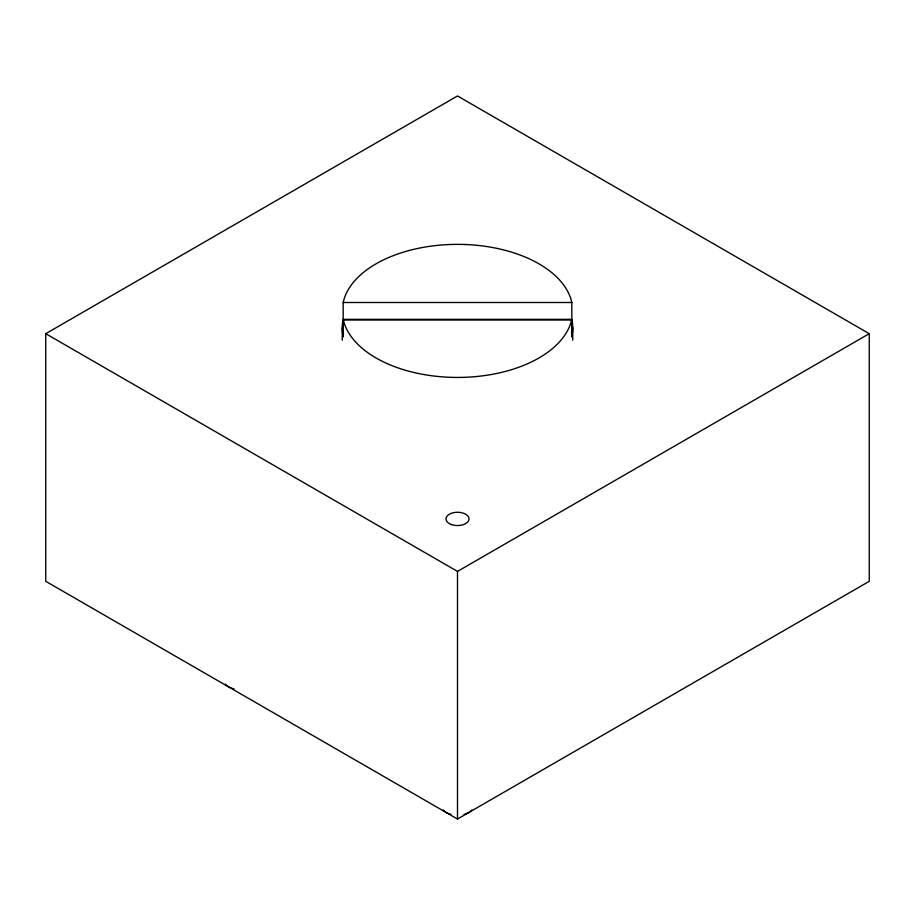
<?xml version="1.0" encoding="UTF-8"?>
<svg xmlns="http://www.w3.org/2000/svg" width="915" height="915" viewBox="0 0 915 915"><rect width="100%" height="100%" fill="white"/><g stroke="black" fill="none" stroke-linecap="round" stroke-linejoin="round"><path stroke-width="1.37" d="M45.75 333.689L457.5 95.961L869.25 333.689L869.25 581.311L457.5 819.039L45.75 581.311L45.75 333.689L457.5 571.406L869.25 333.689M343.171 302.499L571.829 302.499L571.829 319.335A115.244 66.532 0 0 1 571.658 336.846L571.658 320.01L343.342 320.01L343.342 336.846A115.244 66.532 0 0 1 343.171 319.335L343.171 302.499A115.244 66.532 0 0 1 457.5 244.362A115.244 66.532 0 0 1 571.829 302.499M343.171 319.335L571.829 319.335M572.744 327.742L572.744 340.22M457.5 571.406L457.5 819.039M342.256 327.742L342.256 340.22M471.843 809.947A15.772 9.104 0 0 1 464.054 814.442M450.946 814.442A15.772 9.104 0 0 1 443.157 809.947M234.103 688.904A15.772 9.104 0 0 1 225.273 684.145M571.658 320.01A115.244 66.532 0 0 1 457.5 377.438A115.244 66.532 0 0 1 343.342 320.01M451.392 524.535A11.506 6.645 0 0 0 469.006 519.148A11.506 6.645 0 0 0 452.113 513.041A11.506 6.645 0 0 0 451.392 524.535"/></g></svg>
